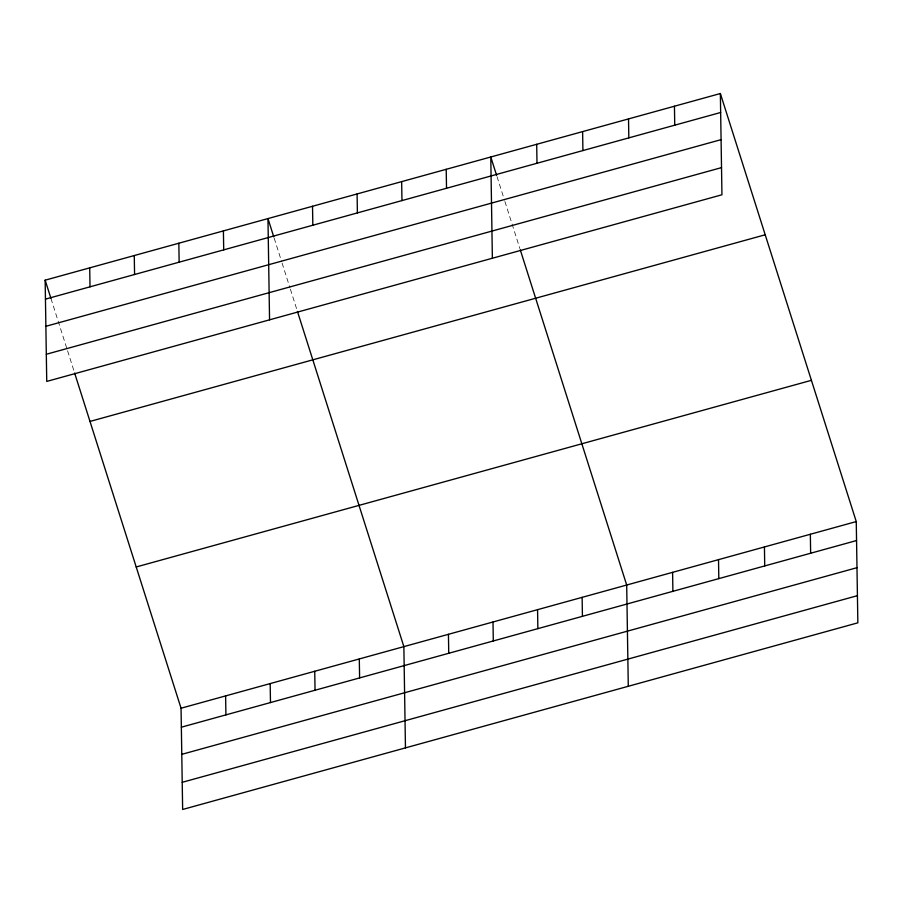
<?xml version="1.0" encoding="UTF-8"?>
<svg xmlns="http://www.w3.org/2000/svg" width="903" height="903" viewBox="0 0 903 903"><rect width="100%" height="100%" fill="white"/><g stroke="black" fill="none" stroke-linecap="round" stroke-linejoin="round"><path stroke-width="0.68" stroke-dasharray="4.51 3.39" d="M497.011 176.604L504.484 200.15M504.901 201.459L519.857 248.539M274.196 238.2L281.668 261.746M282.086 263.055L289.976 287.91M290.394 289.208L297.031 310.135M50.963 298.487L67.161 349.495M67.578 350.804L74.633 373.041"/><path stroke-width="1.35" d="M720.357 93.528L721.948 194.777L46.742 381.427L45.15 280.178L720.357 93.528L856.258 521.573L857.85 622.822L182.643 809.472L181.052 708.223L74.633 373.041M45.443 299.141L720.65 112.491M45.872 326.299L721.079 139.649M46.313 354.269L721.52 167.619M89.995 421.43L765.202 234.78M136.206 566.971L811.413 380.321M181.052 708.223L856.258 521.573M181.356 727.197L856.552 540.547M181.774 754.344L856.981 567.694M182.214 782.314L857.421 595.664M496.594 175.306L490.78 156.987L492.372 258.235M520.275 249.849L626.693 585.031L628.285 686.28M273.778 236.891L267.965 218.582L269.557 319.831M297.448 311.445L403.867 646.627L405.458 747.876M45.15 280.178L50.963 298.487M810.341 534.271L810.646 553.234M764.435 546.958L764.728 565.921M718.517 559.657L718.811 578.62M674.439 106.227L674.744 125.19M672.6 572.344L672.904 591.307M628.522 118.914L628.827 137.877M582.616 131.601L582.909 150.575M582.13 597.357L582.424 616.32M536.698 144.299L537.003 163.262M537.567 609.672L537.861 628.646M493.004 621.998L493.298 640.961M446.217 169.312L446.522 188.275M448.441 634.312L448.735 653.275M401.654 181.627L401.959 200.59M357.091 193.953L357.396 212.916M359.304 658.953L359.608 677.916M312.528 206.268L312.833 225.231M314.741 671.268L315.045 690.231M270.178 683.582L270.482 702.557M223.402 230.908L223.707 249.871M225.615 695.908L225.919 714.871M178.839 243.223L179.144 262.186M134.276 255.538L134.57 274.512M89.713 267.864L90.007 286.827"/></g></svg>
